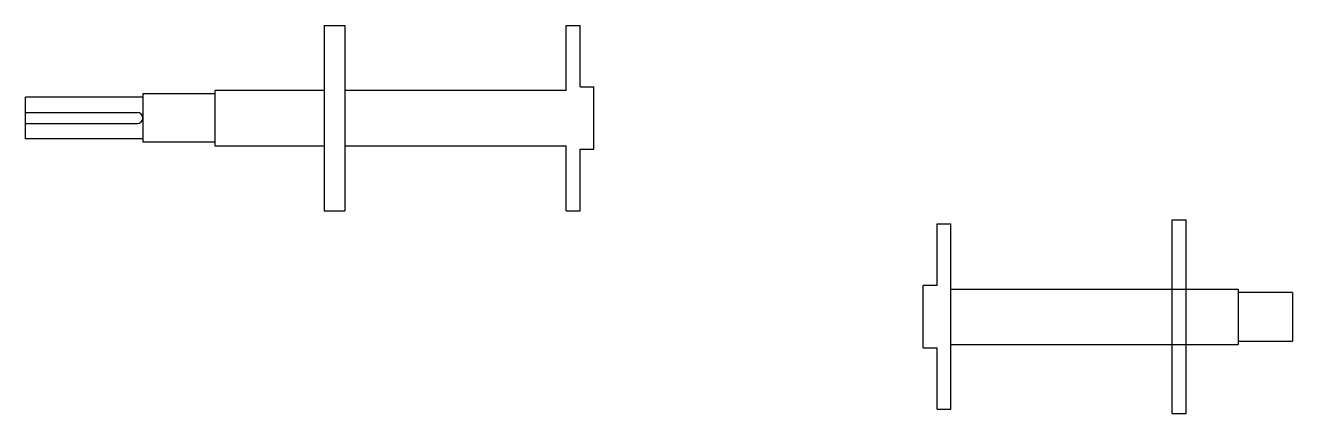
# Model space of a CAD drawing. Header units: millimetres. Extents: x 150937 to 394412, y 327166 to 584759.
# Drawn here: x 229185 to 230101, y 405646 to 405927 of the extents above; entities that cross this region are included whole.
import ezdxf

# ---------------------------------------------------------------- set-up
doc = ezdxf.new("R2010")
doc.units = ezdxf.units.MM

# ---------------------------------------------------------------- blocks, each defined once
blk = doc.blocks.new('Shaft_1hp_Motor')
for p, q in [((0, 0), (0, -134)), ((0, 0), (15, 0)), ((15, 0), (15, -134)), ((174.97, 0), (184.97, 0)), ((174.97, -47), (174.97, 0)), ((184.97, -44.5), (184.97, 0)), ((184.97, -44.5), (194.97, -44.5)), ((194.97, -89.5), (194.97, -44.5)), ((-131, -52), (-216, -52)), ((-216, -82), (-216, -52)), ((-79.1, -49.5), (-131, -49.5)), ((-131, -49.5), (-131, -52)), ((-131, -52), (-131, -82)), ((0, -47), (-79.1, -47)), ((-79.1, -47), (-79.1, -84.5)), ((174.97, -47), (15, -47)), ((-216, -63), (-135, -63)), ((-216, -63), (-135, -63)), ((-216, -71), (-135, -71)), ((-131, -82), (-216, -82)), ((-131, -82), (-131, -84.5)), ((-79.1, -84.5), (-131, -84.5)), ((-79.1, -84.5), (-79.1, -87)), ((-79.1, -87), (0, -87)), ((15, -87), (25, -87)), ((25, -87), (174.97, -87)), ((174.97, -134), (174.97, -87)), ((184.97, -89.5), (194.97, -89.5)), ((184.97, -134), (184.97, -89.5)), ((0, -134), (15, -134)), ((174.97, -134), (184.97, -134))]:
    blk.add_line(p, q)
blk.add_arc((-135, -67), 4, 270, 90)
blk = doc.blocks.new('Shaft_Bearing_C!')
for p, q in [((-10, -140), (-10, 0)), ((-10, 0), (0, 0)), ((0, -140), (0, 0)), ((-179.97, -47.33), (-179.97, -2.83)), ((-179.97, -2.83), (-169.97, -2.83)), ((-169.97, -92.33), (-169.97, -2.83)), ((-179.97, -47.33), (-189.97, -47.33)), ((-189.97, -92.33), (-189.97, -47.33)), ((-169.97, -50), (-45, -50)), ((-45, -50), (37.6, -50)), ((0, -50), (37.6, -50)), ((37.6, -50), (37.6, -90)), ((77, -52.5), (37.6, -52.5)), ((77, -52.5), (77, -87.5)), ((-169.97, -90), (-45, -90)), ((-45, -90), (37.6, -90)), ((0, -90), (37.6, -90)), ((37.6, -87.5), (77, -87.5)), ((-189.97, -92.33), (-179.97, -92.33)), ((-179.97, -136.83), (-179.97, -92.33)), ((-169.97, -136.83), (-169.97, -92.33)), ((-179.97, -136.83), (-169.97, -136.83)), ((-10, -140), (0, -140))]:
    blk.add_line(p, q)

msp = doc.modelspace()

# ---------------------------------------------------------------- block references
for name, p in [('Shaft_1hp_Motor', (229400.946, 405927.052)), ('Shaft_Bearing_C!', (230024.015, 405786.402))]:
    msp.add_blockref(name, p)

doc.saveas('drawing.dxf')
